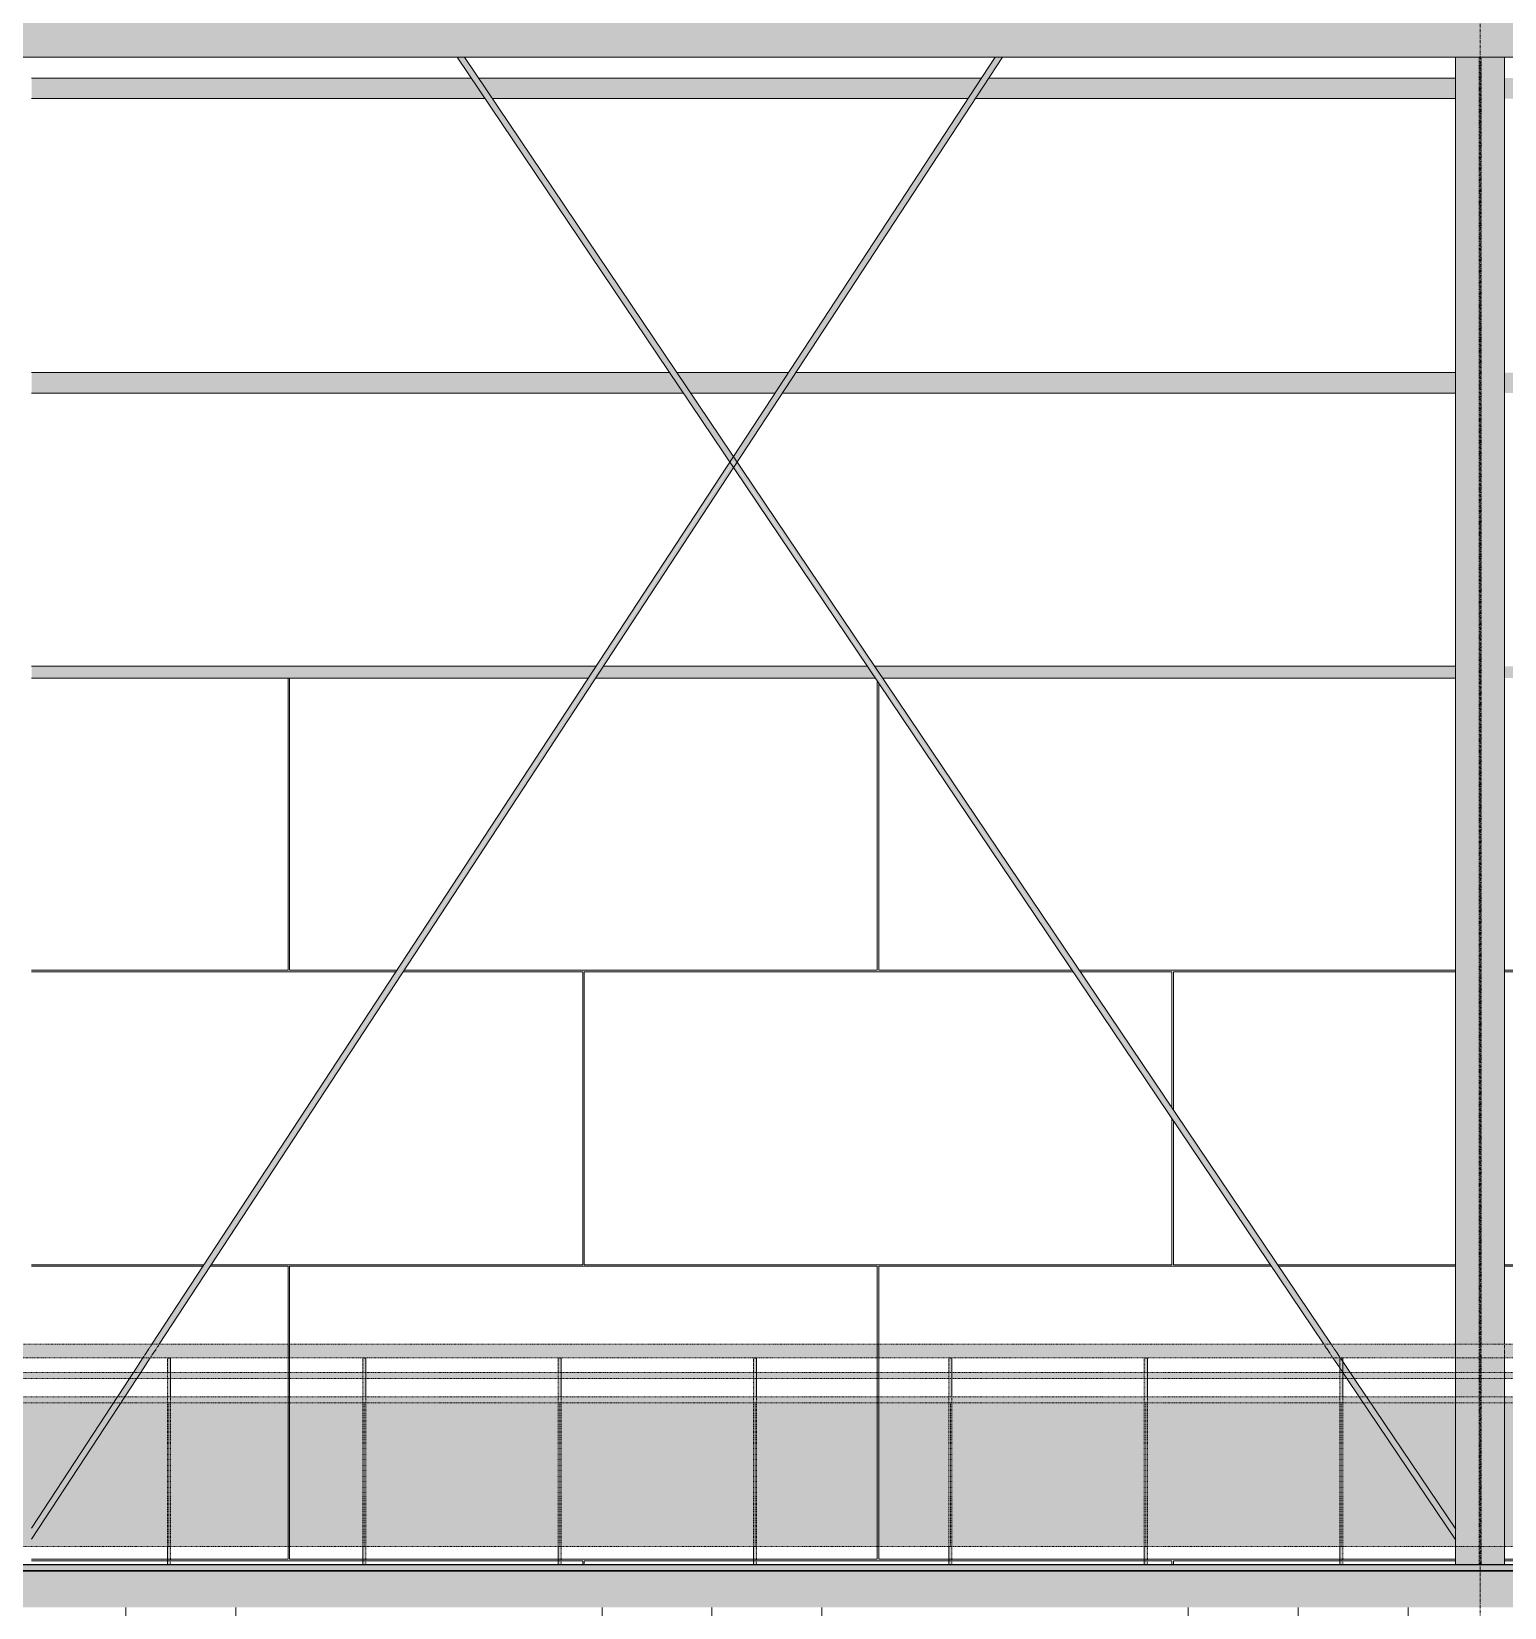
# Model space of a CAD drawing. Header units: inches. Extents: x -23445 to -32, y -314 to 853.
# Drawn here: x -8013.6 to -7772.3, y -6 to 252.2 of the extents above; entities that cross this region are included whole.
import ezdxf

# ---------------------------------------------------------------- set-up
doc = ezdxf.new("R2010")
doc.units = ezdxf.units.IN
doc.header["$MEASUREMENT"] = 0
for name, pattern in [('Dash 1_16_', [0.125, 0.0625, -0.0625]), ('Grid Line 1_2_', [0.875, 0.5, -0.125, 0.125, -0.125]), ('Hidden 1_8_', [0.1875, 0.125, -0.0625])]:
    doc.linetypes.add(name, pattern=pattern)
for name, color, linetype, lineweight in [('A-FLOR', 192, 'Continuous', 9), ('A-FLOR-HRAL', 11, 'Continuous', 9), ('A-FLOR-LEVL', 51, 'Continuous', 9), ('A-FLOR-PATT', 8, 'Continuous', 25), ('A-WALL-PATT', 111, 'Continuous', 25), ('C-TOPO', 7, 'Continuous', 9), ('I-WALL', 2, 'Continuous', 9), ('M-HVAC-DUCT', 70, 'Continuous', 9), ('S-BEAM', 12, 'Continuous', 9), ('S-COLS', 52, 'Continuous', 9), ('S-GRID', 1, 'Continuous', 9)]:
    doc.layers.add(name, color=color, linetype=linetype, lineweight=lineweight)

# ---------------------------------------------------------------- blocks, each defined once
blk = doc.blocks.new('Struct_Xcel_Sports Complex_rvt-4-Building Section - North_South looking West _ Fitness Center')
at = {"layer": 'A-FLOR-PATT', "lineweight": 9}
h = blk.add_hatch(dxfattribs=at)
h.set_pattern_fill('FP_49', style=0, pattern_type=2)
h.set_pattern_definition([(50, (-21606.15, 72.08), (55.0854, -4.8198), [5.76, -63.36]), (355, (-21606.15, 72.08), (-10.6557, 57.7685), [4.608, -50.688]), (100.451, (-21601.557, 71.68), (44.4295, 52.9487), [4.895, -53.848]), (46.184, (-21606.15, 87.44), (81.9644, -12.712), [8.64, -95.04]), (96.636, (-21599.32, 86.38), (71.7815, 74.8124), [7.343, -80.772]), (351.184, (-21606.15, 87.44), (71.782, 74.8124), [6.912, -76.032]), (21, (-21598.47, 83.6), (45.842, -30.9215), [5.76, -63.36]), (326, (-21598.47, 83.6), (18.687, 55.6915), [4.608, -50.688]), (71.451, (-21594.65, 81.025), (64.529, 24.77), [4.895, -53.848]), (37.5, (-21606.148, 72.082), (0.9339, 25.5668), [2.534, -47.539, 2.534, -48.922, -50.88]), (37.5, (-21606.148, 72.082), (0.9339, 25.5668), [-101.53, 2.534, -48.346]), (7.5, (-21606.148, 72.082), (20.20404, 30.2913), [2.534, -26.803, 2.534, -46.387, -19.392]), (7.5, (-21606.148, 72.082), (20.20404, 30.2913), [-78.259, 2.534, -16.858]), (327.5, (-21623.274, 72.082), (40.9978, -1.7324), [2.534, -16.666, 2.534, -57.37, -79.488]), (327.5, (-21623.274, 72.082), (40.9978, -1.7324), [-79.104, 2.534, -76.954]), (317.5, (-21630.954, 72.082), (44.7889, 7.6878), [2.534, -22.426, 2.534, -37.248, -56.448]), (317.5, (-21630.954, 72.082), (44.7889, 7.6878), [-64.742, 2.534, -53.914])])
h.paths.add_polyline_path([(-21132.3, -6), (-21132.3, 0), (-22790.8, 0), (-22790.8, -6), (-21136.06, -6)], flags=0)
at = {"layer": 'A-FLOR', "color": 250, "lineweight": 25}
blk.add_line((-21132.3, 0), (-22790.8, 0), dxfattribs=at)
blk = doc.blocks.new('W-Wide Flange-Column - B1_F-1401805-Building Section - North_South looking West _ Fitness Center')
at = {"layer": 'S-COLS', "linetype": 'Hidden 1_8_'}
for p, q in [((-21626.46, 366.23), (-21626.46, 280)), ((-21626.15, 280), (-21626.15, 366.24)), ((-21626.46, 248), (-21626.46, 37.1)), ((-21626.15, 37.1), (-21626.15, 248)), ((-21626.46, 37.1), (-21626.46, 36.44)), ((-21626.46, 36.34), (-21626.46, 35.71)), ((-21626.15, 36.46), (-21626.15, 37.1)), ((-21626.15, 35.75), (-21626.15, 36.4)), ((-21626.46, 35.64), (-21626.46, 34.98)), ((-21626.46, 34.88), (-21626.46, 32.5)), ((-21626.15, 34.97), (-21626.15, 35.62)), ((-21626.15, 32.5), (-21626.15, 34.88)), ((-21626.46, 32.5), (-21626.46, 31.5)), ((-21626.46, 31.5), (-21626.46, 28.5)), ((-21626.15, 31.5), (-21626.15, 32.5)), ((-21626.15, 28.5), (-21626.15, 31.5)), ((-21626.46, 28.5), (-21626.46, 4)), ((-21626.15, 4), (-21626.15, 28.5)), ((-21626.46, 4), (-21626.46, 1)), ((-21626.15, 1), (-21626.15, 4))]:
    blk.add_line(p, q, dxfattribs=at)
blk = doc.blocks.new('Railing - 2_ 8_-V144-Building Section - North_South looking West _ Fitness Center')
at = {"layer": 'A-FLOR-HRAL', "linetype": 'Dash 1_16_', "transparency": 33554432}
blk.add_hatch(color=256, dxfattribs=at).paths.add_polyline_path([(-21852.58, 4), (-21841.05, 4), (-21841.05, 27.5), (-21873.05, 27.5), (-21873.05, 4), (-21862.27, 4)], flags=0)
at = {"layer": 'A-FLOR-HRAL', "linetype": 'Dash 1_16_'}
for p, q in [((-21873.05, 4), (-21873.05, 27.5)), ((-21873.05, 27.5), (-21872.8, 27.5)), ((-21872.8, 27.5), (-21873.05, 27.5)), ((-21873.05, 27.5), (-21873.05, 4)), ((-21872.8, 27.5), (-21841.3, 27.5)), ((-21841.3, 27.5), (-21872.8, 27.5)), ((-21841.3, 27.5), (-21841.05, 27.5)), ((-21841.05, 27.5), (-21841.3, 27.5)), ((-21841.05, 27.5), (-21841.05, 4)), ((-21841.05, 4), (-21841.05, 27.5)), ((-21872.8, 4), (-21873.05, 4)), ((-21873.05, 4), (-21872.8, 4)), ((-21841.3, 4), (-21872.8, 4)), ((-21872.8, 4), (-21841.3, 4)), ((-21841.05, 4), (-21841.3, 4)), ((-21841.3, 4), (-21841.05, 4))]:
    blk.add_line(p, q, dxfattribs=at)
blk = doc.blocks.new('Railing - 2_ x 1_2_-V145-Building Section - North_South looking West _ Fitness Center')
at = {"layer": 'A-FLOR-HRAL', "linetype": 'Dash 1_16_', "transparency": 33554432}
blk.add_hatch(color=256, dxfattribs=at).paths.add_polyline_path([(-21841.3, 1), (-21840.8, 1), (-21840.8, 34.87), (-21841.3, 34.87), (-21841.3, 1.14)], flags=0)
at = {"layer": 'A-FLOR-HRAL', "linetype": 'Dash 1_16_'}
for p, q in [((-21841.3, 34.87), (-21841.3, 32.5)), ((-21840.8, 34.87), (-21841.3, 34.87)), ((-21841.3, 1), (-21841.3, 34.87)), ((-21841.3, 34.87), (-21840.8, 34.87)), ((-21840.8, 1), (-21840.8, 34.87)), ((-21840.8, 32.5), (-21840.8, 34.87)), ((-21841.3, 32.5), (-21841.3, 31.5)), ((-21841.3, 31.5), (-21841.3, 28.5)), ((-21840.8, 31.5), (-21840.8, 32.5)), ((-21840.8, 28.5), (-21840.8, 31.5)), ((-21841.3, 28.5), (-21841.3, 4)), ((-21840.8, 4), (-21840.8, 28.5)), ((-21841.3, 4), (-21841.3, 1)), ((-21840.8, 1), (-21840.8, 4))]:
    blk.add_line(p, q, dxfattribs=at)
blk = doc.blocks.new('Railing - 2_ 8_-V146-Building Section - North_South looking West _ Fitness Center')
at = {"layer": 'A-FLOR-HRAL', "linetype": 'Dash 1_16_', "transparency": 33554432}
blk.add_hatch(color=256, dxfattribs=at).paths.add_polyline_path([(-21841.05, 4), (-21809.05, 4), (-21809.05, 27.5), (-21841.05, 27.5), (-21841.05, 21.29)], flags=0)
at = {"layer": 'A-FLOR-HRAL', "linetype": 'Dash 1_16_'}
for p, q in [((-21841.05, 4), (-21841.05, 27.5)), ((-21841.05, 27.5), (-21840.8, 27.5)), ((-21840.8, 27.5), (-21841.05, 27.5)), ((-21841.05, 27.5), (-21841.05, 4)), ((-21840.8, 27.5), (-21809.3, 27.5)), ((-21809.3, 27.5), (-21840.8, 27.5)), ((-21809.3, 27.5), (-21809.05, 27.5)), ((-21809.05, 27.5), (-21809.3, 27.5)), ((-21809.05, 27.5), (-21809.05, 4)), ((-21809.05, 4), (-21809.05, 27.5)), ((-21840.8, 4), (-21841.05, 4)), ((-21841.05, 4), (-21840.8, 4)), ((-21809.3, 4), (-21840.8, 4)), ((-21840.8, 4), (-21809.3, 4)), ((-21809.05, 4), (-21809.3, 4)), ((-21809.3, 4), (-21809.05, 4))]:
    blk.add_line(p, q, dxfattribs=at)
blk = doc.blocks.new('Railing - 2_ 8_-V147-Building Section - North_South looking West _ Fitness Center')
at = {"layer": 'A-FLOR-HRAL', "linetype": 'Dash 1_16_', "transparency": 33554432}
blk.add_hatch(color=256, dxfattribs=at).paths.add_polyline_path([(-21745.3, 4), (-21745.05, 4), (-21745.05, 27.5), (-21777.05, 27.5), (-21777.05, 4), (-21776.8, 4)], flags=0)
at = {"layer": 'A-FLOR-HRAL', "linetype": 'Dash 1_16_'}
for p, q in [((-21777.05, 4), (-21777.05, 27.5)), ((-21777.05, 27.5), (-21776.8, 27.5)), ((-21776.8, 27.5), (-21777.05, 27.5)), ((-21777.05, 27.5), (-21777.05, 4)), ((-21776.8, 27.5), (-21745.3, 27.5)), ((-21745.3, 27.5), (-21776.8, 27.5)), ((-21745.3, 27.5), (-21745.05, 27.5)), ((-21745.05, 27.5), (-21745.3, 27.5)), ((-21745.05, 27.5), (-21745.05, 4)), ((-21745.05, 4), (-21745.05, 27.5)), ((-21776.8, 4), (-21777.05, 4)), ((-21777.05, 4), (-21776.8, 4)), ((-21745.3, 4), (-21776.8, 4)), ((-21776.8, 4), (-21745.3, 4)), ((-21745.05, 4), (-21745.3, 4)), ((-21745.3, 4), (-21745.05, 4))]:
    blk.add_line(p, q, dxfattribs=at)
blk = doc.blocks.new('Railing - 2_ x 1_2_-V148-Building Section - North_South looking West _ Fitness Center')
at = {"layer": 'A-FLOR-HRAL', "linetype": 'Dash 1_16_', "transparency": 33554432}
blk.add_hatch(color=256, dxfattribs=at).paths.add_polyline_path([(-21744.8, 1), (-21744.8, 34.87), (-21745.3, 34.87), (-21745.3, 1)], flags=0)
at = {"layer": 'A-FLOR-HRAL', "linetype": 'Dash 1_16_'}
for p, q in [((-21745.3, 34.87), (-21745.3, 32.5)), ((-21744.8, 34.87), (-21745.3, 34.87)), ((-21745.3, 1), (-21745.3, 34.87)), ((-21745.3, 34.87), (-21744.8, 34.87)), ((-21744.8, 1), (-21744.8, 34.87)), ((-21744.8, 32.5), (-21744.8, 34.87)), ((-21745.3, 32.5), (-21745.3, 31.5)), ((-21745.3, 31.5), (-21745.3, 28.5)), ((-21744.8, 31.5), (-21744.8, 32.5)), ((-21744.8, 28.5), (-21744.8, 31.5)), ((-21745.3, 28.5), (-21745.3, 4)), ((-21744.8, 4), (-21744.8, 28.5)), ((-21745.3, 4), (-21745.3, 1)), ((-21744.8, 1), (-21744.8, 4))]:
    blk.add_line(p, q, dxfattribs=at)
blk = doc.blocks.new('Railing - 2_ x 1_2_-V149-Building Section - North_South looking West _ Fitness Center')
at = {"layer": 'A-FLOR-HRAL', "linetype": 'Dash 1_16_', "transparency": 33554432}
blk.add_hatch(color=256, dxfattribs=at).paths.add_polyline_path([(-21680.8, 1), (-21680.8, 34.87), (-21681.3, 34.87), (-21681.3, 1)], flags=0)
at = {"layer": 'A-FLOR-HRAL', "linetype": 'Dash 1_16_'}
for p, q in [((-21681.3, 34.87), (-21681.3, 32.5)), ((-21680.8, 34.87), (-21681.3, 34.87)), ((-21681.3, 1), (-21681.3, 34.87)), ((-21681.3, 34.87), (-21680.8, 34.87)), ((-21680.8, 1), (-21680.8, 34.87)), ((-21680.8, 32.5), (-21680.8, 34.87)), ((-21681.3, 32.5), (-21681.3, 31.5)), ((-21681.3, 31.5), (-21681.3, 28.5)), ((-21680.8, 31.5), (-21680.8, 32.5)), ((-21680.8, 28.5), (-21680.8, 31.5)), ((-21681.3, 28.5), (-21681.3, 4)), ((-21680.8, 4), (-21680.8, 28.5)), ((-21681.3, 4), (-21681.3, 1)), ((-21680.8, 1), (-21680.8, 4))]:
    blk.add_line(p, q, dxfattribs=at)
blk = doc.blocks.new('Railing - 2_ 8_-V142-Building Section - North_South looking West _ Fitness Center')
at = {"layer": 'A-FLOR-HRAL', "linetype": 'Dash 1_16_', "transparency": 33554432}
blk.add_hatch(color=256, dxfattribs=at).paths.add_polyline_path([(-21873.3, 4), (-21873.05, 4), (-21873.05, 27.5), (-21905.05, 27.5), (-21905.05, 4), (-21904.8, 4)], flags=0)
at = {"layer": 'A-FLOR-HRAL', "linetype": 'Dash 1_16_'}
for p, q in [((-21905.05, 4), (-21905.05, 27.5)), ((-21905.05, 27.5), (-21904.8, 27.5)), ((-21904.8, 27.5), (-21905.05, 27.5)), ((-21905.05, 27.5), (-21905.05, 4)), ((-21904.8, 27.5), (-21873.3, 27.5)), ((-21873.3, 27.5), (-21904.8, 27.5)), ((-21873.3, 27.5), (-21873.05, 27.5)), ((-21873.05, 27.5), (-21873.3, 27.5)), ((-21873.05, 27.5), (-21873.05, 4)), ((-21873.05, 4), (-21873.05, 27.5)), ((-21904.8, 4), (-21905.05, 4)), ((-21905.05, 4), (-21904.8, 4)), ((-21873.3, 4), (-21904.8, 4)), ((-21904.8, 4), (-21873.3, 4)), ((-21873.05, 4), (-21873.3, 4)), ((-21873.3, 4), (-21873.05, 4))]:
    blk.add_line(p, q, dxfattribs=at)
blk = doc.blocks.new('Railing - 2_ x 1_2_-V143-Building Section - North_South looking West _ Fitness Center')
at = {"layer": 'A-FLOR-HRAL', "linetype": 'Dash 1_16_', "transparency": 33554432}
blk.add_hatch(color=256, dxfattribs=at).paths.add_polyline_path([(-21872.8, 1), (-21872.8, 34.87), (-21873.3, 34.87), (-21873.3, 1)], flags=0)
at = {"layer": 'A-FLOR-HRAL', "linetype": 'Dash 1_16_'}
for p, q in [((-21873.3, 34.87), (-21873.3, 32.5)), ((-21872.8, 34.87), (-21873.3, 34.87)), ((-21873.3, 1), (-21873.3, 34.87)), ((-21873.3, 34.87), (-21872.8, 34.87)), ((-21872.8, 1), (-21872.8, 34.87)), ((-21872.8, 32.5), (-21872.8, 34.87)), ((-21873.3, 32.5), (-21873.3, 31.5)), ((-21873.3, 31.5), (-21873.3, 28.5)), ((-21872.8, 31.5), (-21872.8, 32.5)), ((-21872.8, 28.5), (-21872.8, 31.5)), ((-21873.3, 28.5), (-21873.3, 4)), ((-21872.8, 4), (-21872.8, 28.5)), ((-21873.3, 4), (-21873.3, 1)), ((-21872.8, 1), (-21872.8, 4))]:
    blk.add_line(p, q, dxfattribs=at)
blk = doc.blocks.new('Railing - Railing-939582-Building Section - North_South looking West _ Fitness Center')
at = {"layer": 'A-FLOR-HRAL', "linetype": 'Dash 1_16_', "transparency": 33554432}
for points in [[(-21902.19, 36), (-21584.05, 36), (-21584.05, 37.12), (-21661.26, 37.12), (-21721.93, 37.12), (-21765.44, 37.12), (-21845.45, 37.12), (-21906.05, 37.07), (-21906.05, 36)], [(-21584.8, 31.5), (-21584.05, 31.5), (-21584.05, 32.5), (-21906.05, 32.5), (-21906.05, 31.5), (-21585.3, 31.5)], [(-21584.8, 27.5), (-21584.05, 27.5), (-21584.05, 28.5), (-21906.05, 28.5), (-21906.05, 27.5), (-21585.3, 27.5)]]:
    blk.add_hatch(color=256, dxfattribs=at).paths.add_polyline_path(points, flags=0)
h = blk.add_hatch(color=256, dxfattribs=at)
h.paths.add_polyline_path([(-21795.37, 34.88), (-21758.07, 34.88), (-21707.34, 34.89), (-21694.74, 34.88), (-21584.05, 34.97), (-21584.05, 36), (-21906.05, 36), (-21906.05, 34.88), (-21828.84, 34.88), (-21799.11, 34.88)], flags=0)
h.paths.add_polyline_path([(-21862.27, 35.3), (-21862.27, 35.3), (-21862.99, 35.52)], flags=0)
at = {"layer": 'A-FLOR-HRAL', "linetype": 'Dash 1_16_'}
for p, q in [((-21584.05, 37.12), (-21906.05, 37.12)), ((-21906.05, 34.88), (-21584.05, 34.88)), ((-21872.8, 32.5), (-21841.3, 32.5)), ((-21841.3, 32.5), (-21872.8, 32.5)), ((-21841.3, 31.5), (-21872.8, 31.5)), ((-21841.3, 31.5), (-21872.8, 31.5)), ((-21841.3, 32.5), (-21840.8, 32.5)), ((-21840.8, 32.5), (-21841.3, 32.5)), ((-21840.8, 31.5), (-21841.3, 31.5)), ((-21840.8, 31.5), (-21841.3, 31.5)), ((-21840.8, 32.5), (-21809.3, 32.5)), ((-21809.3, 32.5), (-21840.8, 32.5)), ((-21809.3, 31.5), (-21840.8, 31.5)), ((-21809.3, 31.5), (-21840.8, 31.5)), ((-21809.3, 32.5), (-21808.8, 32.5)), ((-21808.8, 32.5), (-21809.3, 32.5)), ((-21808.8, 31.5), (-21809.3, 31.5)), ((-21808.8, 31.5), (-21809.3, 31.5)), ((-21808.8, 32.5), (-21777.3, 32.5)), ((-21777.3, 32.5), (-21808.8, 32.5)), ((-21777.3, 31.5), (-21808.8, 31.5)), ((-21777.3, 31.5), (-21808.8, 31.5)), ((-21777.3, 32.5), (-21776.8, 32.5)), ((-21776.8, 32.5), (-21777.3, 32.5)), ((-21776.8, 31.5), (-21777.3, 31.5)), ((-21776.8, 31.5), (-21777.3, 31.5)), ((-21776.8, 32.5), (-21745.3, 32.5)), ((-21745.3, 32.5), (-21776.8, 32.5)), ((-21745.3, 31.5), (-21776.8, 31.5)), ((-21745.3, 31.5), (-21776.8, 31.5)), ((-21745.3, 32.5), (-21744.8, 32.5)), ((-21744.8, 32.5), (-21745.3, 32.5)), ((-21744.8, 31.5), (-21745.3, 31.5)), ((-21744.8, 31.5), (-21745.3, 31.5)), ((-21744.8, 32.5), (-21713.3, 32.5)), ((-21713.3, 32.5), (-21744.8, 32.5)), ((-21713.3, 31.5), (-21744.8, 31.5)), ((-21713.3, 31.5), (-21744.8, 31.5)), ((-21713.3, 32.5), (-21712.8, 32.5)), ((-21712.8, 32.5), (-21713.3, 32.5)), ((-21712.8, 31.5), (-21713.3, 31.5)), ((-21712.8, 31.5), (-21713.3, 31.5)), ((-21712.8, 32.5), (-21681.3, 32.5)), ((-21681.3, 32.5), (-21712.8, 32.5)), ((-21681.3, 31.5), (-21712.8, 31.5)), ((-21681.3, 31.5), (-21712.8, 31.5)), ((-21681.3, 32.5), (-21680.8, 32.5)), ((-21680.8, 32.5), (-21681.3, 32.5)), ((-21680.8, 31.5), (-21681.3, 31.5)), ((-21680.8, 31.5), (-21681.3, 31.5)), ((-21680.8, 32.5), (-21649.3, 32.5)), ((-21649.3, 32.5), (-21680.8, 32.5)), ((-21649.3, 31.5), (-21680.8, 31.5)), ((-21649.3, 31.5), (-21680.8, 31.5)), ((-21649.25, 32.5), (-21648.8, 32.5)), ((-21648.8, 32.5), (-21649.25, 32.5)), ((-21648.8, 31.5), (-21649.25, 31.5)), ((-21648.8, 31.5), (-21649.25, 31.5)), ((-21648.8, 32.5), (-21617.3, 32.5)), ((-21617.3, 32.5), (-21648.8, 32.5)), ((-21617.3, 31.5), (-21648.8, 31.5)), ((-21617.3, 31.5), (-21648.8, 31.5)), ((-21872.8, 28.5), (-21841.3, 28.5)), ((-21841.3, 28.5), (-21872.8, 28.5)), ((-21841.3, 28.5), (-21840.8, 28.5)), ((-21840.8, 28.5), (-21841.3, 28.5)), ((-21840.8, 28.5), (-21809.3, 28.5)), ((-21809.3, 28.5), (-21840.8, 28.5)), ((-21809.3, 28.5), (-21808.8, 28.5)), ((-21808.8, 28.5), (-21809.3, 28.5)), ((-21808.8, 28.5), (-21777.3, 28.5)), ((-21777.3, 28.5), (-21808.8, 28.5)), ((-21777.3, 28.5), (-21776.8, 28.5)), ((-21776.8, 28.5), (-21777.3, 28.5)), ((-21776.8, 28.5), (-21745.3, 28.5)), ((-21745.3, 28.5), (-21776.8, 28.5)), ((-21745.3, 28.5), (-21744.8, 28.5)), ((-21744.8, 28.5), (-21745.3, 28.5)), ((-21744.8, 28.5), (-21713.3, 28.5)), ((-21713.3, 28.5), (-21744.8, 28.5)), ((-21713.3, 28.5), (-21712.8, 28.5)), ((-21712.8, 28.5), (-21713.3, 28.5)), ((-21712.8, 28.5), (-21681.3, 28.5)), ((-21681.3, 28.5), (-21712.8, 28.5)), ((-21681.3, 28.5), (-21680.8, 28.5)), ((-21680.8, 28.5), (-21681.3, 28.5)), ((-21680.8, 28.5), (-21649.3, 28.5)), ((-21649.3, 28.5), (-21680.8, 28.5)), ((-21649.3, 28.5), (-21648.8, 28.5)), ((-21648.8, 28.5), (-21649.3, 28.5)), ((-21648.8, 28.5), (-21617.3, 28.5)), ((-21617.3, 28.5), (-21648.8, 28.5)), ((-21841.3, 27.5), (-21872.8, 27.5)), ((-21841.3, 27.5), (-21872.8, 27.5)), ((-21840.8, 27.5), (-21841.3, 27.5)), ((-21840.8, 27.5), (-21841.3, 27.5)), ((-21809.3, 27.5), (-21840.8, 27.5)), ((-21809.3, 27.5), (-21840.8, 27.5)), ((-21808.8, 27.5), (-21809.3, 27.5)), ((-21808.8, 27.5), (-21809.3, 27.5)), ((-21777.3, 27.5), (-21808.8, 27.5)), ((-21777.3, 27.5), (-21808.8, 27.5)), ((-21776.8, 27.5), (-21777.3, 27.5)), ((-21776.8, 27.5), (-21777.3, 27.5)), ((-21745.3, 27.5), (-21776.8, 27.5)), ((-21745.3, 27.5), (-21776.8, 27.5)), ((-21744.8, 27.5), (-21745.3, 27.5)), ((-21744.8, 27.5), (-21745.3, 27.5)), ((-21713.3, 27.5), (-21744.8, 27.5)), ((-21713.3, 27.5), (-21744.8, 27.5)), ((-21712.8, 27.5), (-21713.3, 27.5)), ((-21712.8, 27.5), (-21713.3, 27.5)), ((-21681.3, 27.5), (-21712.8, 27.5)), ((-21681.3, 27.5), (-21712.8, 27.5)), ((-21680.8, 27.5), (-21681.3, 27.5)), ((-21680.8, 27.5), (-21681.3, 27.5)), ((-21649.3, 27.5), (-21680.8, 27.5)), ((-21649.3, 27.5), (-21680.8, 27.5)), ((-21648.8, 27.5), (-21649.3, 27.5)), ((-21648.8, 27.5), (-21649.3, 27.5)), ((-21617.3, 27.5), (-21648.8, 27.5)), ((-21617.3, 27.5), (-21648.8, 27.5))]:
    blk.add_line(p, q, dxfattribs=at)
for name, p in [('Railing - 2_ x 1_2_-V145-Building Section - North_South looking West _ Fitness Center', (0, 0)), ('Railing - 2_ x 1_2_-V145-Building Section - North_South looking West _ Fitness Center', (32, 0)), ('Railing - 2_ x 1_2_-V145-Building Section - North_South looking West _ Fitness Center', (64, 0)), ('Railing - 2_ x 1_2_-V148-Building Section - North_South looking West _ Fitness Center', (0, 0)), ('Railing - 2_ x 1_2_-V148-Building Section - North_South looking West _ Fitness Center', (32, 0)), ('Railing - 2_ x 1_2_-V149-Building Section - North_South looking West _ Fitness Center', (0, 0)), ('Railing - 2_ x 1_2_-V143-Building Section - North_South looking West _ Fitness Center', (224, 0)), ('Railing - 2_ 8_-V144-Building Section - North_South looking West _ Fitness Center', (0, 0)), ('Railing - 2_ 8_-V146-Building Section - North_South looking West _ Fitness Center', (0, 0)), ('Railing - 2_ 8_-V146-Building Section - North_South looking West _ Fitness Center', (32, 0)), ('Railing - 2_ 8_-V147-Building Section - North_South looking West _ Fitness Center', (0, 0)), ('Railing - 2_ 8_-V147-Building Section - North_South looking West _ Fitness Center', (32, 0)), ('Railing - 2_ 8_-V146-Building Section - North_South looking West _ Fitness Center', (128, 0)), ('Railing - 2_ 8_-V142-Building Section - North_South looking West _ Fitness Center', (224, 0)), ('Railing - 2_ 8_-V146-Building Section - North_South looking West _ Fitness Center', (192, 0))]:
    blk.add_blockref(name, p)
blk = doc.blocks.new('Girt_C - 10_D-1401751-Building Section - North_South looking West _ Fitness Center')
at = {"layer": 'S-BEAM'}
h = blk.add_hatch(color=256, dxfattribs=at)
h.paths.add_polyline_path([(-21775.12, 146.25), (-21772.38, 146.25), (-21771.17, 148.19), (-21863.55, 148.19), (-21863.55, 146.25), (-21794.49, 146.25)], flags=0)
h.paths.add_polyline_path([(-22346.4, 146.25), (-22331.84, 146.25), (-22328.69, 148.19), (-22347.3, 148.19), (-22347.3, 146.25)], flags=0)
h.paths.add_polyline_path([(-21146.8, 146.25), (-21146.8, 148.19), (-21381.05, 148.19), (-21381.05, 146.25), (-21155.42, 146.25)], flags=0)
h.paths.add_polyline_path([(-22288.38, 146.25), (-22112.8, 146.25), (-22112.8, 148.19), (-22288.69, 148.19), (-22289.1, 147.24), (-22289.61, 146.25), (-22289.05, 146.25)], flags=0)
h.paths.add_polyline_path([(-21389.05, 146.25), (-21389.05, 148.19), (-21622.3, 148.19), (-21622.3, 146.25), (-21407.18, 146.25)], flags=0)
h.paths.add_polyline_path([(-22104.8, 146.25), (-21871.55, 146.25), (-21871.55, 148.19), (-22104.8, 148.19), (-22104.8, 147.24)], flags=0)
h.paths.add_polyline_path([(-21630.3, 146.25), (-21630.3, 148.19), (-21725.47, 148.19), (-21724.09, 146.25), (-21639.56, 146.25)], flags=0)
h.paths.add_polyline_path([(-21725.37, 146.25), (-21725.37, 146.25), (-21726.73, 148.19), (-21769.91, 148.19), (-21771.18, 146.25), (-21725.42, 146.25)], flags=0)
for p, q in [((-21771.1, 148.19), (-21863.55, 148.19)), ((-21726.66, 148.19), (-21769.92, 148.19)), ((-21630.3, 148.19), (-21725.48, 148.19))]:
    blk.add_line(p, q, dxfattribs=at)
blk = doc.blocks.new('Girt_Z - 10_D-1255199-Building Section - North_South looking West _ Fitness Center')
at = {"layer": 'S-BEAM'}
h = blk.add_hatch(color=256, dxfattribs=at)
h.paths.add_polyline_path([(-21146.8, 192.94), (-21146.8, 196.31), (-21381.05, 196.31), (-21381.05, 192.94), (-21174.79, 192.94)], flags=0)
h.paths.add_polyline_path([(-21742.31, 192.94), (-21741.8, 192.94), (-21739.65, 196.31), (-21757.83, 196.26), (-21755.55, 192.94), (-21746.07, 192.94)], flags=0)
h.paths.add_polyline_path([(-21736.69, 192.94), (-21630.3, 192.94), (-21630.3, 196.31), (-21738.4, 196.31), (-21740.56, 192.94)], flags=0)
h.paths.add_polyline_path([(-21389.05, 192.94), (-21389.05, 196.31), (-21622.3, 196.31), (-21622.3, 192.94), (-21407.18, 192.94)], flags=0)
h.paths.add_polyline_path([(-21863.55, 192.94), (-21756.8, 192.94), (-21759.12, 196.31), (-21863.55, 196.31)], flags=0)
h.paths.add_polyline_path([(-21871.55, 192.94), (-21871.55, 196.31), (-22104.8, 196.31), (-22104.8, 192.94), (-21871.95, 192.94)], flags=0)
h.paths.add_polyline_path([(-22112.8, 192.94), (-22112.8, 196.31), (-22283.05, 196.31), (-22283.05, 192.94), (-22181.8, 192.94)], flags=0)
h.paths.add_polyline_path([(-22315.05, 192.94), (-22315.05, 196.31), (-22347.3, 196.31), (-22347.3, 192.94), (-22336.72, 192.94)], flags=0)
for p, q in [((-21863.55, 196.31), (-21759.06, 196.31)), ((-21757.88, 196.31), (-21739.58, 196.31)), ((-21738.41, 196.31), (-21630.3, 196.31)), ((-21863.55, 192.94), (-21756.79, 192.94)), ((-21755.6, 192.94), (-21741.79, 192.94)), ((-21740.62, 192.94), (-21630.3, 192.94))]:
    blk.add_line(p, q, dxfattribs=at)
blk = doc.blocks.new('Girt_Z - 10_D-1254871-Building Section - North_South looking West _ Fitness Center')
at = {"layer": 'S-BEAM'}
h = blk.add_hatch(color=256, dxfattribs=at)
h.paths.add_polyline_path([(-21622.3, 241.19), (-21389.05, 241.19), (-21389.05, 244.56), (-21622.3, 244.56), (-21622.3, 242.96)], flags=0)
h.paths.add_polyline_path([(-21146.8, 241.19), (-21146.8, 244.56), (-21381.05, 244.56), (-21381.05, 241.19), (-21174.79, 241.19)], flags=0)
h.paths.add_polyline_path([(-21710.41, 241.19), (-21710.21, 241.19), (-21708.01, 244.56), (-21790.35, 244.56), (-21788.07, 241.19), (-21717.02, 241.19)], flags=0)
h.paths.add_polyline_path([(-21687.02, 241.19), (-21630.3, 241.19), (-21630.3, 244.56), (-21706.8, 244.56), (-21709, 241.19), (-21692.37, 241.19)], flags=0)
h.paths.add_polyline_path([(-22181.8, 241.19), (-22112.8, 241.19), (-22112.8, 244.56), (-22265.42, 244.56), (-22266.04, 244.27), (-22269.8, 241.89), (-22270.7, 241.19), (-22220.53, 241.19)], flags=0)
h.paths.add_polyline_path([(-22104.8, 241.19), (-21871.55, 241.19), (-21871.55, 244.56), (-22104.8, 244.56), (-22104.8, 242.96)], flags=0)
h.paths.add_polyline_path([(-21863.55, 241.19), (-21789.28, 241.19), (-21791.56, 244.56), (-21863.55, 244.56), (-21863.55, 242.96)], flags=0)
h.paths.add_polyline_path([(-22309.83, 241.19), (-22308.82, 243.5), (-22308.27, 244.56), (-22347.3, 244.56), (-22347.3, 241.19), (-22310.11, 241.19)], flags=0)
for p, q in [((-21863.55, 244.56), (-21791.53, 244.56)), ((-21790.36, 244.56), (-21707.97, 244.56)), ((-21706.82, 244.56), (-21630.3, 244.56)), ((-21863.55, 241.19), (-21789.26, 241.19)), ((-21788.09, 241.19), (-21710.18, 241.19)), ((-21709.03, 241.19), (-21630.3, 241.19))]:
    blk.add_line(p, q, dxfattribs=at)
blk = doc.blocks.new('Round Bar - 1_-1251515-Building Section - North_South looking West _ Fitness Center')
at = {"layer": 'S-BEAM'}
h = blk.add_hatch(color=256, dxfattribs=at)
h.paths.add_polyline_path([(-21748.6, 181.65), (-21748.6, 182.55), (-21792.74, 248), (-21793.27, 248), (-21749.17, 182.51)], flags=0)
h.paths.add_polyline_path([(-21630.3, 5.94), (-21630.3, 6.84), (-21748.05, 181.65), (-21748.6, 181.65), (-21633.85, 11.22)], flags=0)
h.paths.add_polyline_path([(-21814.28, 280), (-21814.21, 280), (-21863.55, 353.17), (-21863.55, 352.4), (-21814.78, 280), (-21814.3, 280)], flags=0)
h = blk.add_hatch(color=256, dxfattribs=at)
h.paths.add_polyline_path([(-21748.6, 181.65), (-21793.27, 248), (-21793.87, 248), (-21749.14, 181.65), (-21748.68, 181.65)], flags=0)
h.paths.add_polyline_path([(-21630.3, 5.05), (-21630.3, 5.94), (-21748.6, 181.52), (-21748.59, 180.75), (-21634.46, 11.22)], flags=0)
h.paths.add_polyline_path([(-21815.32, 280), (-21814.81, 280), (-21863.55, 352.25), (-21863.55, 351.51), (-21815.34, 280)], flags=0)
for p, q in [((-21814.21, 280), (-21863.55, 353.3)), ((-21863.55, 351.51), (-21815.41, 280)), ((-21793.87, 248), (-21651.89, 37.11)), ((-21650.69, 37.12), (-21792.66, 248)), ((-21651.81, 36.99), (-21651.43, 36.43)), ((-21651.42, 36.41), (-21650.92, 35.67)), ((-21650.57, 36.94), (-21650.65, 37.06)), ((-21650.42, 36.71), (-21650.54, 36.89)), ((-21650.23, 36.43), (-21650.38, 36.65)), ((-21649.94, 36), (-21650.18, 36.37)), ((-21650.88, 35.61), (-21650.74, 35.4)), ((-21650.67, 35.3), (-21650.52, 35.08)), ((-21650.4, 34.89), (-21649.3, 33.27)), ((-21649.5, 35.35), (-21649.9, 35.94)), ((-21649.33, 35.1), (-21649.47, 35.3)), ((-21649.25, 34.97), (-21649.31, 35.07)), ((-21648.8, 34.32), (-21649.18, 34.87)), ((-21647.58, 32.5), (-21648.8, 34.32)), ((-21649.25, 33.18), (-21648.8, 32.53)), ((-21648.79, 32.5), (-21648.11, 31.5)), ((-21648.11, 31.5), (-21646.09, 28.5)), ((-21646.91, 31.5), (-21647.58, 32.5)), ((-21644.89, 28.5), (-21646.91, 31.5)), ((-21646.09, 28.5), (-21630.3, 5.05)), ((-21630.3, 6.84), (-21644.89, 28.5))]:
    blk.add_line(p, q, dxfattribs=at)
blk = doc.blocks.new('Round Bar - 1_-1251605-Building Section - North_South looking West _ Fitness Center')
at = {"layer": 'S-BEAM'}
h = blk.add_hatch(color=256, dxfattribs=at)
h.paths.add_polyline_path([(-21863.55, 6.11), (-21748.68, 181.65), (-21749.23, 181.6), (-21863.55, 6.89), (-21863.55, 6.12)], flags=0)
h.paths.add_polyline_path([(-21748.6, 181.65), (-21705.15, 248), (-21705.74, 248), (-21748.6, 182.47), (-21748.6, 181.77)], flags=0)
h.paths.add_polyline_path([(-21684.7, 280), (-21684.19, 280), (-21630.3, 362.44), (-21630.3, 363.2), (-21684.72, 280)], flags=0)
h = blk.add_hatch(color=256, dxfattribs=at)
h.paths.add_polyline_path([(-21863.55, 5.2), (-21748.59, 180.83), (-21748.6, 181.65), (-21863.55, 6.09), (-21863.55, 5.2)], flags=0)
h.paths.add_polyline_path([(-21748.6, 181.65), (-21747.96, 181.7), (-21704.65, 248), (-21705.15, 248), (-21748.03, 182.51)], flags=0)
h.paths.add_polyline_path([(-21683.62, 280), (-21683.59, 280), (-21630.3, 361.51), (-21630.3, 362.29), (-21684.16, 280), (-21683.66, 280)], flags=0)
for p, q in [((-21630.3, 363.2), (-21684.79, 280)), ((-21683.59, 280), (-21630.3, 361.38)), ((-21705.74, 248), (-21843.84, 37.12)), ((-21842.64, 37.12), (-21704.55, 248)), ((-21844.33, 36.38), (-21845.03, 35.3)), ((-21844.06, 36.79), (-21844.31, 36.41)), ((-21843.89, 37.05), (-21844.03, 36.84)), ((-21843.83, 35.32), (-21843.16, 36.33)), ((-21843.11, 36.41), (-21843.04, 36.53)), ((-21843, 36.58), (-21842.9, 36.73)), ((-21842.88, 36.76), (-21842.72, 37)), ((-21845.31, 34.88), (-21846.87, 32.5)), ((-21845.67, 32.5), (-21844.12, 34.88)), ((-21845.22, 35.02), (-21845.27, 34.93)), ((-21845.12, 35.17), (-21845.2, 35.05)), ((-21843.99, 35.06), (-21843.88, 35.23)), ((-21847.52, 31.5), (-21849.49, 28.5)), ((-21848.29, 28.5), (-21846.33, 31.5)), ((-21846.87, 32.5), (-21847.52, 31.5)), ((-21846.33, 31.5), (-21845.67, 32.5)), ((-21863.55, 5.2), (-21848.29, 28.5)), ((-21849.49, 28.5), (-21863.55, 7.02))]:
    blk.add_line(p, q, dxfattribs=at)

msp = doc.modelspace()

# ---------------------------------------------------------------- hatches: boundary and pattern name
at = {"layer": 'A-FLOR'}
msp.add_hatch(color=256, dxfattribs=at).paths.add_polyline_path([(-7460.73, 0), (-7460.73, 1), (-8329.38, 1), (-8329.38, 0), (-7479.72, 0)], flags=0)
at = {"layer": 'A-WALL-PATT', "lineweight": 9}
h = msp.add_hatch(dxfattribs=at)
h.set_pattern_fill('FP_48', color=256, style=0, pattern_type=2)
h.set_pattern_definition([(90, (-21385.18, -673.75), (-193, -193), [48, -145]), (180, (-21385.18, -673.75), (-2e-14, -193), [96.25, -96.75]), (270, (-21481.43, -625.75), (-193, -193), [48, -145]), (180, (-21385.18, -625.75), (-2e-14, -193), [96.25, -96.75]), (270, (-21481.68, -625.75), (-193, -193), [48, -145]), (180, (-21481.68, -625.75), (-2e-14, -193), [96.25, -96.75]), (90, (-21577.93, -673.75), (-193, -193), [48, -145]), (180, (-21481.68, -673.75), (-2e-14, -193), [96.25, -96.75]), (90, (-21433.18, -625.5), (-193, -193), [48, -145]), (180, (-21384.93, -625.5), (-2e-14, -193), [48.25, -144.75]), (180, (-21384.93, -577.5), (-2e-14, -193), [48.25, -144.75]), (90, (-21529.68, -625.5), (-193, -193), [48, -145]), (180, (-21433.43, -625.5), (-2e-14, -193), [96.25, -96.75]), (270, (-21433.43, -577.5), (-193, -193), [48, -145]), (180, (-21433.43, -577.5), (-2e-14, -193), [96.25, -96.75]), (180, (-21529.93, -625.5), (-2e-14, -193), [48, -145]), (270, (-21529.93, -577.5), (-193, -193), [48, -145]), (180, (-21529.93, -577.5), (-2e-14, -193), [48, -145]), (90, (-21385.18, -577.25), (-193, -193), [48, -145]), (180, (-21385.18, -577.25), (-2e-14, -193), [96.25, -96.75]), (270, (-21481.43, -529.25), (-193, -193), [48, -145]), (180, (-21385.18, -529.25), (-2e-14, -193), [96.25, -96.75]), (270, (-21481.68, -529.25), (-193, -193), [48, -145]), (180, (-21481.68, -529.25), (-2e-14, -193), [96.25, -96.75]), (270, (-21577.93, -529.25), (-193, -193), [48, -145]), (180, (-21481.68, -577.25), (-2e-14, -193), [96.25, -96.75]), (90, (-21433.18, -529), (-193, -193), [48, -145]), (180, (-21384.93, -529), (-2e-14, -193), [48.25, -144.75]), (180, (-21384.93, -481), (-2e-14, -193), [48.25, -144.75]), (90, (-21529.68, -529), (-193, -193), [48, -145]), (180, (-21433.43, -529), (-2e-14, -193), [96.25, -96.75]), (270, (-21433.43, -481), (-193, -193), [48, -145]), (180, (-21433.43, -481), (-2e-14, -193), [96.25, -96.75]), (180, (-21529.93, -529), (-2e-14, -193), [48, -145]), (270, (-21529.93, -481), (-193, -193), [48, -145]), (180, (-21529.93, -481), (-2e-14, -193), [48, -145])])
h.paths.add_polyline_path([(-8409.26, 0), (-8329.38, 0), (-8329.38, 1), (-8262.81, 1), (-8262.81, 146.25), (-8439.62, 146.25), (-8442.16, 141.55), (-8445.14, 137.01), (-8448.63, 132.59), (-8452.42, 128.56), (-8455.99, 125.3), (-8460.35, 121.95), (-8465.06, 118.95), (-8470.01, 116.38), (-8475.17, 114.24), (-8481.38, 112.36), (-8486.81, 111.24), (-8492.01, 110.6), (-8497.31, 110.36), (-8497.31, 98.25), (-8426.56, 98.25), (-8426.56, 0)], flags=0)
h.paths.add_polyline_path([(-7894.81, 1), (-7780.31, 1), (-7780.31, 5.05), (-7875.44, 146.25), (-7921.19, 146.25), (-8013.56, 5.2), (-8013.56, 1), (-7895.06, 1)], flags=0)
h.paths.add_polyline_path([(-8254.81, 1), (-8021.56, 1), (-8021.56, 146.25), (-8254.81, 146.25), (-8254.81, 4)], flags=0)
h.paths.add_polyline_path([(-7772.31, 1), (-7679.43, 1), (-7679.43, 146.25), (-7772.31, 146.25), (-7772.31, 1.14)], flags=0)
h.paths.add_polyline_path([(-7780.31, 6.84), (-7780.31, 146.25), (-7874.17, 146.25), (-7783.26, 11.22)], flags=0)
h.paths.add_polyline_path([(-8013.56, 7.02), (-7922.46, 146.25), (-8013.56, 146.25), (-8013.56, 7.62)], flags=0)
h.paths.add_polyline_path([(-8229.11, 34.89), (-8229.11, 34.89), (-8226.25, 34.89)], flags=0)
h.paths.add_polyline_path([(-8278.26, 35.22), (-8278.26, 35.22), (-8278, 35.22)], flags=0)
h.paths.add_polyline_path([(-8279.71, 35.22), (-8279.71, 35.22), (-8279.22, 35.22)], flags=0)
h.paths.add_polyline_path([(-7728.56, 35.24), (-7728.06, 35.24), (-7725.81, 35.24)], flags=0)
h.paths.add_polyline_path([(-8497.06, 142.38), (-8492.61, 142.72), (-8488.8, 143.49), (-8485.71, 144.46), (-8481.88, 146.25), (-8497.31, 146.25), (-8497.31, 142.38)], flags=0)
at = {"layer": 'C-TOPO'}
h = msp.add_hatch(dxfattribs=at)
h.set_pattern_fill('FP_42', color=256, style=0, pattern_type=2)
h.set_pattern_definition([(0, (-21606.15, 72.08), (48, 48), [48, -48]), (0, (-21606.15, 90.08), (48, 48), [48, -48]), (0, (-21606.15, 108.08), (48, 48), [48, -48]), (90, (-21600.15, 114.08), (-48, 48), [48, -48]), (90, (-21582.15, 114.08), (-48, 48), [48, -48]), (90, (-21564.15, 114.08), (-48, 48), [48, -48])])
h.paths.add_polyline_path([(-7789.57, -99.62), (-6705.1, -99.62), (-6705.1, 0), (-7272.31, 0), (-7272.31, -36), (-7269.31, -36), (-7269.31, -48), (-7287.31, -48), (-7287.31, -36), (-7282.31, -36), (-7282.31, -6), (-8940.81, -6), (-8940.81, -36), (-8935.81, -36), (-8935.81, -48), (-8953.81, -48), (-8953.81, -36), (-8950.81, -36), (-8950.81, 0), (-9183.88, 0), (-9183.88, -99.62), (-7944.49, -99.62)], flags=0)
at = {"layer": 'M-HVAC-DUCT', "lineweight": 5}
msp.add_hatch(color=256, dxfattribs=at).paths.add_polyline_path([(-8399.58, 248), (-7330.68, 248), (-7330.68, 264), (-8401.06, 264), (-8401.06, 248)], flags=0)
at = {"layer": 'S-COLS', "lineweight": 5}
h = msp.add_hatch(color=256, dxfattribs=at)
h.paths.add_polyline_path([(-7779.88, 1), (-7772.31, 1), (-7772.31, 248), (-7780.31, 248), (-7780.31, 1)], flags=0)
h.paths.add_polyline_path([(-7780.31, 280), (-7772.31, 280), (-7772.31, 366.4), (-7780.31, 366.07), (-7780.31, 303.42)], flags=0)

# ---------------------------------------------------------------- linework, layer by layer
at = {"layer": 'A-FLOR', "lineweight": 25}
for p, q in [((-7460.73, 1), (-8329.38, 1)), ((-8329.38, 0), (-7460.73, 0))]:
    msp.add_line(p, q, dxfattribs=at)
at = {"layer": 'A-FLOR-LEVL', "linetype": 'Grid Line 1_2_'}
msp.add_line((-9377.38, 0), (-6327.09, 0), dxfattribs=at)
at = {"layer": 'I-WALL'}
for p, q in [((-7922.37, 146.25), (-8013.56, 146.25)), ((-7875.36, 146.25), (-7921.2, 146.25)), ((-7780.31, 146.25), (-7874.18, 146.25))]:
    msp.add_line(p, q, dxfattribs=at)
at = {"layer": 'M-HVAC-DUCT'}
msp.add_line((-8401.06, 248), (-7330.68, 248), dxfattribs=at)
at = {"layer": 'S-COLS'}
for p, q in [((-7780.31, 248), (-7780.31, 37.12)), ((-7772.31, 248), (-7772.31, 37.12)), ((-7780.31, 37.12), (-7780.31, 37.03)), ((-7780.31, 37.01), (-7780.31, 36.49)), ((-7780.31, 36.41), (-7780.31, 34.92)), ((-7772.31, 36.96), (-7772.31, 36.73)), ((-7772.31, 36.68), (-7772.31, 36.41)), ((-7772.31, 36.28), (-7772.31, 35.51)), ((-7780.31, 34.88), (-7780.31, 32.5)), ((-7772.31, 35.38), (-7772.31, 35.13)), ((-7772.31, 35.05), (-7772.31, 34.96)), ((-7772.31, 34.89), (-7772.31, 32.5)), ((-7780.31, 32.5), (-7780.31, 31.5)), ((-7780.31, 31.5), (-7780.31, 28.5)), ((-7772.31, 32.5), (-7772.31, 31.5)), ((-7772.31, 31.5), (-7772.31, 28.5)), ((-7780.31, 28.5), (-7780.31, 4)), ((-7772.31, 28.5), (-7772.31, 4)), ((-7780.31, 4), (-7780.31, 1)), ((-7772.31, 4), (-7772.31, 1))]:
    msp.add_line(p, q, dxfattribs=at)
at = {"layer": 'S-GRID', "linetype": 'Grid Line 1_2_'}
msp.add_line((-7776.31, -293.04), (-7776.31, 738.66), dxfattribs=at)
msp.add_line((-7776.31, -293.04), (-7776.31, 738.66), dxfattribs=at)

# ---------------------------------------------------------------- block references
at = {"color": 90, "lineweight": 5}
msp.add_blockref('Struct_Xcel_Sports Complex_rvt-4-Building Section - North_South looking West _ Fitness Center', (13850, 0), dxfattribs=at)
at = {"layer": 'A-FLOR-HRAL', "linetype": 'Dash 1_16_'}
msp.add_blockref('Railing - Railing-939582-Building Section - North_South looking West _ Fitness Center', (13850, 0), dxfattribs=at)
at = {"layer": 'S-BEAM'}
for name in ['Round Bar - 1_-1251605-Building Section - North_South looking West _ Fitness Center', 'Round Bar - 1_-1251515-Building Section - North_South looking West _ Fitness Center', 'Girt_Z - 10_D-1254871-Building Section - North_South looking West _ Fitness Center', 'Girt_Z - 10_D-1255199-Building Section - North_South looking West _ Fitness Center', 'Girt_C - 10_D-1401751-Building Section - North_South looking West _ Fitness Center']:
    msp.add_blockref(name, (13850, 0), dxfattribs=at)
at = {"layer": 'S-COLS', "linetype": 'Hidden 1_8_'}
msp.add_blockref('W-Wide Flange-Column - B1_F-1401805-Building Section - North_South looking West _ Fitness Center', (13850, 0), dxfattribs=at)

doc.saveas('drawing.dxf')
